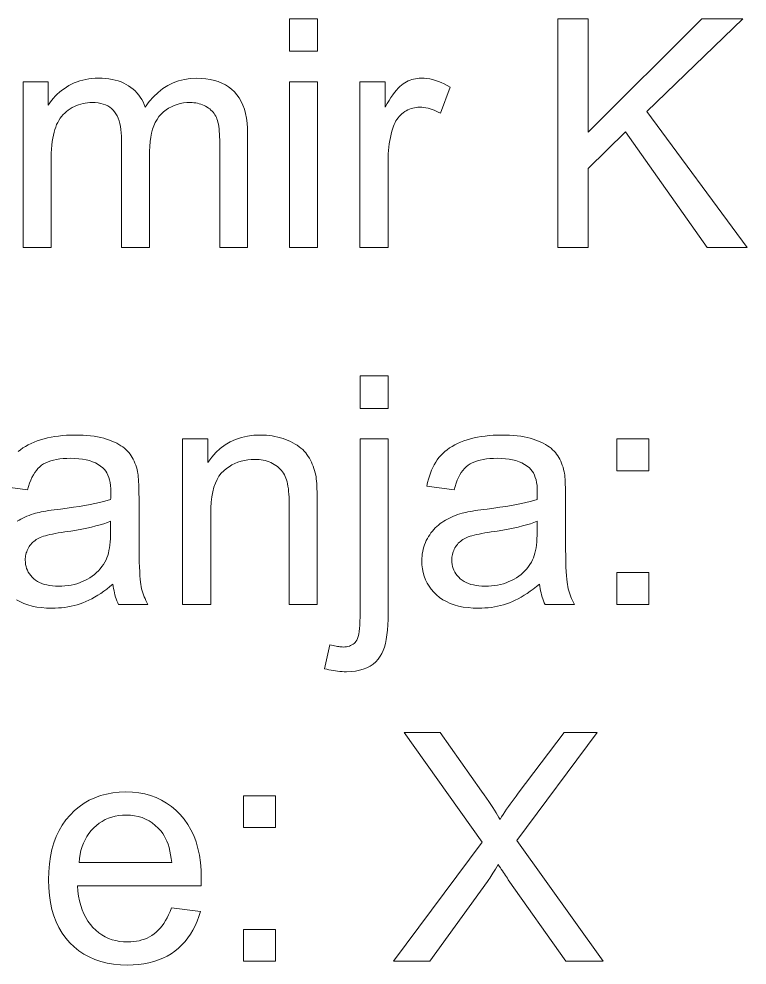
# Model space of a CAD drawing. Extents: x 0 to 419, y 0 to 420.
# Drawn here: x 373.9 to 385.04, y 45.58 to 60.06 of the extents above; entities that cross this region are included whole.
import ezdxf

# ---------------------------------------------------------------- set-up
doc = ezdxf.new("R2010")
doc.units = 0

msp = doc.modelspace()

# ---------------------------------------------------------------- linework, layer by layer
at = {"color": 7, "lineweight": 13}
for points in [[(378.036, 59.566), (378.036, 60.06), (378.466, 60.06), (378.466, 59.566)], [(382.143, 56.56), (382.143, 60.06), (382.606, 60.06), (382.606, 58.325), (384.344, 60.06), (384.972, 60.06), (383.503, 58.642), (385.036, 56.56), (384.425, 56.56), (383.179, 58.332), (382.606, 57.773), (382.606, 56.56)], [(373.961, 56.56), (373.961, 59.096), (374.345, 59.096), (374.345, 58.74), (374.37, 58.777), (374.396, 58.812), (374.424, 58.845), (374.453, 58.878), (374.484, 58.908), (374.517, 58.937), (374.551, 58.965), (374.587, 58.992), (374.624, 59.016), (374.663, 59.04), (374.703, 59.061), (374.744, 59.081), (374.787, 59.098), (374.83, 59.112), (374.875, 59.125), (374.92, 59.135), (374.967, 59.143), (375.015, 59.149), (375.064, 59.152), (375.114, 59.153), (375.169, 59.152), (375.223, 59.149), (375.274, 59.143), (375.323, 59.135), (375.37, 59.124), (375.415, 59.111), (375.459, 59.096), (375.5, 59.078), (375.539, 59.058), (375.576, 59.036), (375.611, 59.012), (375.644, 58.986), (375.675, 58.958), (375.703, 58.928), (375.73, 58.896), (375.754, 58.862), (375.776, 58.827), (375.796, 58.789), (375.814, 58.75), (375.83, 58.709), (375.892, 58.794), (375.958, 58.869), (376.027, 58.936), (376.1, 58.993), (376.176, 59.042), (376.257, 59.082), (376.34, 59.113), (376.428, 59.135), (376.519, 59.149), (376.613, 59.153), (376.687, 59.151), (376.757, 59.145), (376.824, 59.134), (376.887, 59.12), (376.947, 59.101), (377.003, 59.078), (377.056, 59.051), (377.105, 59.02), (377.151, 58.984), (377.193, 58.944), (377.232, 58.9), (377.266, 58.852), (377.297, 58.799), (377.323, 58.741), (377.346, 58.679), (377.364, 58.612), (377.378, 58.541), (377.388, 58.466), (377.394, 58.386), (377.396, 58.301), (377.396, 56.56), (376.969, 56.56), (376.969, 58.158), (376.969, 58.208), (376.967, 58.255), (376.965, 58.299), (376.962, 58.341), (376.959, 58.379), (376.954, 58.415), (376.949, 58.448), (376.942, 58.478), (376.935, 58.505), (376.927, 58.529), (376.918, 58.551), (376.908, 58.573), (376.896, 58.593), (376.883, 58.613), (376.868, 58.631), (376.853, 58.649), (376.835, 58.666), (376.817, 58.682), (376.797, 58.697), (376.776, 58.712), (376.753, 58.725), (376.73, 58.736), (376.706, 58.747), (376.682, 58.756), (376.656, 58.763), (376.63, 58.77), (376.603, 58.775), (376.575, 58.778), (376.547, 58.78), (376.518, 58.781), (376.465, 58.779), (376.414, 58.774), (376.366, 58.765), (376.318, 58.752), (376.273, 58.736), (376.23, 58.717), (376.188, 58.694), (376.148, 58.667), (376.11, 58.637), (376.074, 58.603), (376.04, 58.565), (376.01, 58.523), (375.984, 58.477), (375.961, 58.426), (375.941, 58.372), (375.925, 58.313), (375.913, 58.249), (375.904, 58.182), (375.899, 58.11), (375.897, 58.034), (375.897, 56.56), (375.467, 56.56), (375.467, 58.208), (375.466, 58.264), (375.463, 58.317), (375.458, 58.367), (375.451, 58.414), (375.441, 58.458), (375.43, 58.5), (375.416, 58.539), (375.4, 58.575), (375.382, 58.607), (375.362, 58.638), (375.34, 58.665), (375.315, 58.689), (375.287, 58.711), (375.257, 58.729), (375.224, 58.745), (375.188, 58.758), (375.15, 58.768), (375.109, 58.775), (375.065, 58.779), (375.018, 58.781), (374.982, 58.78), (374.947, 58.777), (374.912, 58.772), (374.878, 58.766), (374.844, 58.757), (374.811, 58.746), (374.778, 58.734), (374.746, 58.72), (374.714, 58.703), (374.683, 58.685), (374.653, 58.665), (374.625, 58.644), (374.598, 58.62), (374.573, 58.595), (374.55, 58.568), (374.529, 58.539), (374.509, 58.508), (374.491, 58.476), (374.474, 58.442), (374.46, 58.406), (374.447, 58.368), (374.435, 58.326), (374.424, 58.281), (374.415, 58.233), (374.408, 58.182), (374.402, 58.127), (374.397, 58.069), (374.393, 58.008), (374.391, 57.944), (374.391, 57.876), (374.391, 56.56)], [(378.036, 56.56), (378.036, 59.096), (378.466, 59.096), (378.466, 56.56)], [(379.115, 56.56), (379.115, 59.096), (379.502, 59.096), (379.502, 58.712), (379.531, 58.764), (379.56, 58.812), (379.589, 58.857), (379.617, 58.898), (379.644, 58.935), (379.672, 58.969), (379.698, 58.999), (379.724, 59.026), (379.75, 59.048), (379.775, 59.067), (379.801, 59.084), (379.827, 59.098), (379.853, 59.111), (379.88, 59.122), (379.907, 59.132), (379.935, 59.139), (379.963, 59.146), (379.992, 59.15), (380.021, 59.152), (380.051, 59.153), (380.095, 59.152), (380.138, 59.148), (380.182, 59.141), (380.226, 59.131), (380.27, 59.119), (380.315, 59.103), (380.359, 59.085), (380.403, 59.065), (380.448, 59.041), (380.493, 59.015), (380.345, 58.616), (380.313, 58.634), (380.282, 58.65), (380.25, 58.664), (380.219, 58.676), (380.187, 58.686), (380.156, 58.694), (380.124, 58.701), (380.093, 58.705), (380.061, 58.708), (380.03, 58.709), (380.002, 58.708), (379.975, 58.706), (379.948, 58.702), (379.922, 58.696), (379.896, 58.688), (379.871, 58.679), (379.847, 58.668), (379.823, 58.655), (379.799, 58.641), (379.777, 58.624), (379.755, 58.607), (379.734, 58.588), (379.715, 58.568), (379.697, 58.546), (379.681, 58.523), (379.665, 58.499), (379.651, 58.474), (379.638, 58.447), (379.627, 58.419), (379.617, 58.389), (379.603, 58.343), (379.591, 58.296), (379.58, 58.248), (379.571, 58.199), (379.563, 58.149), (379.557, 58.099), (379.552, 58.047), (379.548, 57.995), (379.546, 57.942), (379.545, 57.888), (379.545, 56.56)], [(379.118, 54.099), (379.118, 54.598), (379.547, 54.598), (379.547, 54.099)], [(376.401, 51.098), (376.401, 53.633), (376.788, 53.633), (376.788, 53.273), (376.846, 53.352), (376.909, 53.423), (376.978, 53.486), (377.051, 53.54), (377.129, 53.586), (377.212, 53.624), (377.3, 53.653), (377.393, 53.674), (377.491, 53.687), (377.595, 53.691), (377.64, 53.69), (377.685, 53.687), (377.729, 53.683), (377.772, 53.678), (377.814, 53.67), (377.856, 53.661), (377.897, 53.65), (377.938, 53.638), (377.977, 53.624), (378.016, 53.608), (378.053, 53.591), (378.089, 53.573), (378.123, 53.554), (378.154, 53.534), (378.184, 53.513), (378.212, 53.491), (378.238, 53.468), (378.262, 53.444), (378.284, 53.419), (378.304, 53.392), (378.322, 53.365), (378.34, 53.337), (378.356, 53.308), (378.371, 53.277), (378.385, 53.246), (378.398, 53.214), (378.409, 53.181), (378.42, 53.146), (378.429, 53.111), (378.437, 53.075), (378.442, 53.049), (378.446, 53.02), (378.449, 52.987), (378.453, 52.951), (378.455, 52.911), (378.457, 52.867), (378.459, 52.82), (378.46, 52.769), (378.461, 52.715), (378.461, 52.657), (378.461, 51.098), (378.031, 51.098), (378.031, 52.64), (378.031, 52.691), (378.029, 52.74), (378.027, 52.786), (378.023, 52.829), (378.019, 52.87), (378.013, 52.908), (378.007, 52.943), (377.999, 52.976), (377.991, 53.006), (377.981, 53.033), (377.97, 53.059), (377.958, 53.083), (377.944, 53.106), (377.929, 53.129), (377.912, 53.15), (377.893, 53.17), (377.873, 53.189), (377.851, 53.208), (377.828, 53.225), (377.803, 53.241), (377.777, 53.255), (377.751, 53.269), (377.723, 53.28), (377.694, 53.29), (377.665, 53.299), (377.634, 53.306), (377.603, 53.311), (377.571, 53.315), (377.538, 53.318), (377.504, 53.318), (377.45, 53.317), (377.397, 53.311), (377.346, 53.303), (377.296, 53.29), (377.248, 53.275), (377.201, 53.256), (377.156, 53.233), (377.113, 53.207), (377.071, 53.177), (377.03, 53.144), (376.992, 53.106), (376.958, 53.062), (376.928, 53.011), (376.902, 52.955), (376.88, 52.892), (376.862, 52.822), (376.848, 52.747), (376.839, 52.665), (376.833, 52.577), (376.831, 52.483), (376.831, 51.098)], [(378.573, 50.114), (378.655, 50.48), (378.68, 50.473), (378.704, 50.468), (378.727, 50.463), (378.749, 50.458), (378.77, 50.455), (378.789, 50.452), (378.808, 50.449), (378.826, 50.448), (378.842, 50.447), (378.857, 50.446), (378.883, 50.447), (378.907, 50.45), (378.93, 50.454), (378.952, 50.46), (378.972, 50.468), (378.991, 50.478), (379.009, 50.489), (379.025, 50.502), (379.04, 50.517), (379.053, 50.533), (379.065, 50.553), (379.076, 50.579), (379.086, 50.609), (379.095, 50.645), (379.102, 50.686), (379.107, 50.732), (379.112, 50.783), (379.115, 50.84), (379.117, 50.902), (379.118, 50.969), (379.118, 53.633), (379.547, 53.633), (379.547, 50.96), (379.546, 50.869), (379.543, 50.784), (379.536, 50.704), (379.528, 50.631), (379.517, 50.563), (379.504, 50.5), (379.488, 50.444), (379.47, 50.393), (379.449, 50.347), (379.426, 50.308), (379.393, 50.262), (379.355, 50.222), (379.314, 50.186), (379.269, 50.155), (379.219, 50.129), (379.166, 50.107), (379.108, 50.09), (379.046, 50.079), (378.98, 50.071), (378.91, 50.069), (378.875, 50.069), (378.841, 50.071), (378.807, 50.073), (378.772, 50.076), (378.739, 50.08), (378.705, 50.085), (378.672, 50.091), (378.639, 50.098), (378.606, 50.106)], [(381.861, 51.411), (381.813, 51.371), (381.766, 51.334), (381.719, 51.3), (381.673, 51.268), (381.627, 51.238), (381.581, 51.21), (381.535, 51.185), (381.49, 51.162), (381.446, 51.142), (381.401, 51.124), (381.357, 51.108), (381.312, 51.094), (381.266, 51.082), (381.219, 51.071), (381.172, 51.062), (381.125, 51.054), (381.076, 51.048), (381.027, 51.044), (380.978, 51.042), (380.927, 51.041), (380.846, 51.043), (380.768, 51.049), (380.694, 51.059), (380.624, 51.073), (380.558, 51.092), (380.496, 51.114), (380.437, 51.141), (380.383, 51.171), (380.332, 51.206), (380.285, 51.245), (380.243, 51.287), (380.204, 51.331), (380.171, 51.378), (380.142, 51.426), (380.117, 51.477), (380.097, 51.531), (380.081, 51.586), (380.07, 51.644), (380.063, 51.704), (380.061, 51.766), (380.062, 51.803), (380.064, 51.84), (380.068, 51.875), (380.074, 51.91), (380.082, 51.945), (380.091, 51.978), (380.102, 52.011), (380.115, 52.044), (380.129, 52.076), (380.146, 52.107), (380.163, 52.137), (380.182, 52.166), (380.201, 52.194), (380.222, 52.22), (380.243, 52.245), (380.266, 52.27), (380.29, 52.292), (380.315, 52.314), (380.341, 52.335), (380.368, 52.354), (380.395, 52.372), (380.424, 52.389), (380.453, 52.406), (380.483, 52.421), (380.513, 52.436), (380.545, 52.449), (380.577, 52.462), (380.609, 52.474), (380.643, 52.485), (380.677, 52.495), (380.703, 52.501), (380.732, 52.508), (380.764, 52.514), (380.799, 52.521), (380.835, 52.527), (380.875, 52.534), (380.917, 52.54), (380.962, 52.547), (381.009, 52.553), (381.059, 52.559), (381.16, 52.572), (381.256, 52.585), (381.346, 52.599), (381.431, 52.613), (381.511, 52.627), (381.584, 52.642), (381.653, 52.658), (381.716, 52.674), (381.773, 52.69), (381.825, 52.707), (381.826, 52.724), (381.826, 52.74), (381.826, 52.754), (381.827, 52.767), (381.827, 52.779), (381.827, 52.79), (381.827, 52.799), (381.827, 52.807), (381.827, 52.814), (381.827, 52.819), (381.826, 52.87), (381.823, 52.918), (381.817, 52.963), (381.808, 53.005), (381.797, 53.043), (381.784, 53.079), (381.768, 53.111), (381.75, 53.14), (381.729, 53.166), (381.706, 53.189), (381.671, 53.217), (381.633, 53.242), (381.592, 53.264), (381.548, 53.283), (381.501, 53.299), (381.45, 53.312), (381.397, 53.322), (381.34, 53.329), (381.28, 53.334), (381.216, 53.335), (381.157, 53.334), (381.101, 53.331), (381.049, 53.325), (380.999, 53.318), (380.953, 53.308), (380.91, 53.297), (380.87, 53.283), (380.833, 53.267), (380.799, 53.249), (380.769, 53.229), (380.741, 53.206), (380.714, 53.18), (380.689, 53.15), (380.665, 53.118), (380.643, 53.082), (380.622, 53.042), (380.603, 53), (380.586, 52.954), (380.57, 52.905), (380.555, 52.853), (380.135, 52.91), (380.147, 52.963), (380.161, 53.014), (380.176, 53.063), (380.192, 53.109), (380.211, 53.154), (380.23, 53.196), (380.251, 53.237), (380.274, 53.275), (380.298, 53.312), (380.323, 53.346), (380.351, 53.378), (380.381, 53.409), (380.413, 53.438), (380.447, 53.466), (380.484, 53.493), (380.523, 53.517), (380.565, 53.541), (380.608, 53.562), (380.654, 53.583), (380.703, 53.601), (380.753, 53.618), (380.805, 53.633), (380.859, 53.647), (380.914, 53.659), (380.971, 53.668), (381.029, 53.676), (381.089, 53.683), (381.151, 53.687), (381.214, 53.69), (381.278, 53.691), (381.342, 53.69), (381.403, 53.688), (381.462, 53.684), (381.519, 53.679), (381.573, 53.672), (381.624, 53.663), (381.673, 53.653), (381.72, 53.642), (381.764, 53.629), (381.806, 53.614), (381.845, 53.599), (381.883, 53.582), (381.918, 53.565), (381.951, 53.547), (381.982, 53.528), (382.011, 53.509), (382.037, 53.488), (382.062, 53.467), (382.084, 53.445), (382.104, 53.422), (382.123, 53.398), (382.14, 53.373), (382.157, 53.347), (382.172, 53.32), (382.186, 53.291), (382.198, 53.261), (382.21, 53.23), (382.221, 53.198), (382.23, 53.164), (382.238, 53.13), (382.242, 53.106), (382.246, 53.079), (382.249, 53.048), (382.252, 53.014), (382.254, 52.976), (382.256, 52.934), (382.258, 52.889), (382.259, 52.841), (382.259, 52.789), (382.26, 52.733), (382.26, 52.16), (382.26, 52.045), (382.261, 51.938), (382.262, 51.841), (382.264, 51.751), (382.266, 51.671), (382.269, 51.6), (382.273, 51.537), (382.277, 51.484), (382.282, 51.439), (382.287, 51.402), (382.293, 51.371), (382.3, 51.339), (382.308, 51.308), (382.318, 51.277), (382.328, 51.247), (382.339, 51.217), (382.352, 51.187), (382.365, 51.157), (382.38, 51.127), (382.396, 51.098), (381.947, 51.098), (381.934, 51.125), (381.922, 51.153), (381.911, 51.182), (381.901, 51.212), (381.892, 51.243), (381.884, 51.275), (381.877, 51.307), (381.87, 51.341), (381.865, 51.375)], [(383.045, 53.144), (383.045, 53.633), (383.534, 53.633), (383.534, 53.144)], [(375.3, 52.371), (375.251, 52.352), (375.197, 52.333), (375.139, 52.316), (375.076, 52.299), (375.008, 52.282), (374.935, 52.266), (374.858, 52.251), (374.776, 52.236), (374.69, 52.222), (374.598, 52.208), (374.547, 52.2), (374.498, 52.192), (374.453, 52.184), (374.411, 52.176), (374.372, 52.168), (374.336, 52.159), (374.303, 52.15), (374.274, 52.141), (374.247, 52.132), (374.223, 52.122), (374.202, 52.112), (374.182, 52.101), (374.162, 52.09), (374.144, 52.077), (374.126, 52.063), (374.11, 52.049), (374.094, 52.034), (374.08, 52.018), (374.066, 52), (374.054, 51.983), (374.043, 51.964), (374.032, 51.945), (374.023, 51.926), (374.016, 51.906), (374.009, 51.886), (374.004, 51.865), (374, 51.844), (373.997, 51.822), (373.995, 51.801), (373.994, 51.778), (373.996, 51.745), (373.999, 51.712), (374.006, 51.68), (374.015, 51.65), (374.027, 51.621), (374.041, 51.593), (374.058, 51.566), (374.078, 51.54), (374.1, 51.515), (374.124, 51.492), (374.152, 51.47), (374.181, 51.451), (374.213, 51.433), (374.248, 51.419), (374.285, 51.406), (374.324, 51.396), (374.366, 51.388), (374.41, 51.382), (374.456, 51.378), (374.505, 51.377), (374.554, 51.378), (374.602, 51.382), (374.649, 51.387), (374.695, 51.395), (374.74, 51.404), (374.783, 51.416), (374.826, 51.431), (374.867, 51.447), (374.908, 51.465), (374.947, 51.486), (374.984, 51.508), (375.02, 51.533), (375.054, 51.558), (375.085, 51.586), (375.115, 51.615), (375.142, 51.645), (375.167, 51.677), (375.191, 51.711), (375.212, 51.746), (375.231, 51.783), (375.244, 51.814), (375.256, 51.847), (375.266, 51.883), (375.275, 51.922), (375.283, 51.963), (375.289, 52.008), (375.294, 52.055), (375.297, 52.105), (375.299, 52.157), (375.3, 52.213)], [(381.825, 52.371), (381.776, 52.352), (381.722, 52.333), (381.664, 52.316), (381.6, 52.299), (381.533, 52.282), (381.46, 52.266), (381.383, 52.251), (381.301, 52.236), (381.214, 52.222), (381.123, 52.208), (381.072, 52.2), (381.023, 52.192), (380.978, 52.184), (380.936, 52.176), (380.897, 52.168), (380.861, 52.159), (380.828, 52.15), (380.798, 52.141), (380.772, 52.132), (380.748, 52.122), (380.727, 52.112), (380.706, 52.101), (380.687, 52.09), (380.669, 52.077), (380.651, 52.063), (380.635, 52.049), (380.619, 52.034), (380.605, 52.018), (380.591, 52), (380.579, 51.983), (380.568, 51.964), (380.557, 51.945), (380.548, 51.926), (380.541, 51.906), (380.534, 51.886), (380.529, 51.865), (380.525, 51.844), (380.522, 51.822), (380.52, 51.801), (380.519, 51.778), (380.52, 51.745), (380.524, 51.712), (380.531, 51.68), (380.54, 51.65), (380.552, 51.621), (380.566, 51.593), (380.583, 51.566), (380.602, 51.54), (380.625, 51.515), (380.649, 51.492), (380.676, 51.47), (380.706, 51.451), (380.738, 51.433), (380.773, 51.419), (380.81, 51.406), (380.849, 51.396), (380.891, 51.388), (380.935, 51.382), (380.981, 51.378), (381.03, 51.377), (381.079, 51.378), (381.127, 51.382), (381.174, 51.387), (381.22, 51.395), (381.265, 51.404), (381.308, 51.416), (381.351, 51.431), (381.392, 51.447), (381.433, 51.465), (381.472, 51.486), (381.509, 51.508), (381.545, 51.533), (381.579, 51.558), (381.61, 51.586), (381.639, 51.615), (381.667, 51.645), (381.692, 51.677), (381.715, 51.711), (381.737, 51.746), (381.756, 51.783), (381.769, 51.814), (381.781, 51.847), (381.791, 51.883), (381.8, 51.922), (381.808, 51.963), (381.814, 52.008), (381.819, 52.055), (381.822, 52.105), (381.824, 52.157), (381.825, 52.213)], [(383.045, 51.098), (383.045, 51.587), (383.534, 51.587), (383.534, 51.098)], [(379.629, 45.636), (380.982, 47.46), (379.789, 49.136), (380.34, 49.136), (380.975, 48.238), (381.014, 48.183), (381.05, 48.131), (381.084, 48.082), (381.115, 48.035), (381.145, 47.991), (381.172, 47.949), (381.196, 47.91), (381.219, 47.873), (381.239, 47.839), (381.257, 47.808), (381.281, 47.846), (381.305, 47.885), (381.331, 47.924), (381.357, 47.964), (381.385, 48.003), (381.413, 48.043), (381.442, 48.084), (381.472, 48.124), (381.502, 48.165), (381.534, 48.207), (382.238, 49.136), (382.742, 49.136), (381.512, 47.486), (382.837, 45.636), (382.264, 45.636), (381.383, 46.884), (381.369, 46.906), (381.354, 46.928), (381.339, 46.95), (381.323, 46.973), (381.308, 46.996), (381.293, 47.02), (381.277, 47.044), (381.262, 47.068), (381.246, 47.093), (381.231, 47.118), (381.208, 47.081), (381.186, 47.046), (381.166, 47.014), (381.148, 46.984), (381.13, 46.957), (381.114, 46.932), (381.1, 46.909), (381.086, 46.889), (381.074, 46.871), (381.063, 46.855), (380.185, 45.636)], [(376.229, 46.452), (376.673, 46.397), (376.65, 46.321), (376.624, 46.248), (376.594, 46.179), (376.56, 46.114), (376.523, 46.052), (376.482, 45.993), (376.438, 45.938), (376.39, 45.886), (376.339, 45.838), (376.284, 45.793), (376.225, 45.752), (376.164, 45.716), (376.099, 45.684), (376.031, 45.656), (375.96, 45.632), (375.886, 45.613), (375.809, 45.598), (375.728, 45.587), (375.645, 45.58), (375.558, 45.578), (375.449, 45.582), (375.345, 45.592), (375.245, 45.609), (375.15, 45.633), (375.059, 45.664), (374.973, 45.702), (374.892, 45.746), (374.815, 45.797), (374.743, 45.856), (374.676, 45.921), (374.614, 45.992), (374.559, 46.069), (374.51, 46.151), (374.467, 46.239), (374.431, 46.332), (374.402, 46.431), (374.379, 46.536), (374.363, 46.645), (374.353, 46.761), (374.35, 46.882), (374.353, 47.007), (374.363, 47.126), (374.38, 47.24), (374.403, 47.348), (374.432, 47.45), (374.469, 47.546), (374.511, 47.637), (374.561, 47.722), (374.617, 47.801), (374.679, 47.875), (374.747, 47.942), (374.819, 48.002), (374.895, 48.055), (374.974, 48.101), (375.058, 48.14), (375.145, 48.172), (375.237, 48.196), (375.332, 48.214), (375.431, 48.225), (375.534, 48.228), (375.634, 48.225), (375.73, 48.214), (375.823, 48.197), (375.911, 48.173), (375.996, 48.142), (376.077, 48.104), (376.155, 48.059), (376.229, 48.007), (376.299, 47.948), (376.365, 47.882), (376.426, 47.81), (376.481, 47.732), (376.529, 47.649), (376.571, 47.56), (376.607, 47.465), (376.636, 47.365), (376.658, 47.259), (376.674, 47.148), (376.684, 47.031), (376.687, 46.908), (376.687, 46.9), (376.687, 46.891), (376.687, 46.882), (376.687, 46.871), (376.687, 46.86), (376.686, 46.848), (376.686, 46.836), (376.686, 46.822), (376.685, 46.808), (376.685, 46.793), (374.794, 46.793), (374.801, 46.712), (374.811, 46.634), (374.825, 46.56), (374.843, 46.491), (374.865, 46.425), (374.891, 46.363), (374.92, 46.304), (374.953, 46.25), (374.99, 46.2), (375.03, 46.154), (375.074, 46.111), (375.12, 46.074), (375.167, 46.04), (375.217, 46.011), (375.269, 45.987), (375.323, 45.967), (375.379, 45.952), (375.438, 45.94), (375.498, 45.934), (375.56, 45.932), (375.607, 45.933), (375.652, 45.937), (375.696, 45.943), (375.738, 45.951), (375.779, 45.963), (375.819, 45.976), (375.857, 45.992), (375.894, 46.011), (375.93, 46.032), (375.964, 46.056), (375.997, 46.082), (376.028, 46.111), (376.058, 46.144), (376.087, 46.179), (376.114, 46.217), (376.14, 46.258), (376.164, 46.302), (376.187, 46.349), (376.209, 46.399)], [(377.332, 47.682), (377.332, 48.171), (377.821, 48.171), (377.821, 47.682)], [(374.818, 47.147), (376.234, 47.147), (376.227, 47.209), (376.218, 47.268), (376.207, 47.324), (376.194, 47.377), (376.179, 47.427), (376.161, 47.473), (376.142, 47.516), (376.121, 47.556), (376.097, 47.593), (376.071, 47.627), (376.029, 47.674), (375.984, 47.716), (375.937, 47.753), (375.888, 47.786), (375.836, 47.813), (375.781, 47.835), (375.724, 47.853), (375.665, 47.865), (375.603, 47.872), (375.539, 47.875), (375.481, 47.873), (375.424, 47.867), (375.37, 47.857), (375.317, 47.843), (375.266, 47.825), (375.218, 47.804), (375.171, 47.778), (375.126, 47.748), (375.082, 47.714), (375.041, 47.677), (375.003, 47.636), (374.968, 47.592), (374.936, 47.546), (374.909, 47.497), (374.884, 47.445), (374.864, 47.391), (374.847, 47.334), (374.834, 47.274), (374.824, 47.212)], [(377.332, 45.636), (377.332, 46.125), (377.821, 46.125), (377.821, 45.636)]]:
    msp.add_lwpolyline(points, close=True, dxfattribs=at)
for points in [[(373.888, 53.438), (373.922, 53.466), (373.959, 53.493), (373.998, 53.517), (374.04, 53.541), (374.083, 53.562), (374.13, 53.583), (374.178, 53.601), (374.229, 53.618), (374.281, 53.633), (374.334, 53.647), (374.389, 53.659), (374.446, 53.668), (374.504, 53.676), (374.564, 53.683), (374.626, 53.687), (374.689, 53.69), (374.753, 53.691), (374.817, 53.69), (374.878, 53.688), (374.937, 53.684), (374.994, 53.679), (375.048, 53.672), (375.099, 53.663), (375.148, 53.653), (375.195, 53.642), (375.239, 53.629), (375.281, 53.614), (375.321, 53.599), (375.358, 53.582), (375.393, 53.565), (375.426, 53.547), (375.457, 53.528), (375.486, 53.509), (375.513, 53.488), (375.537, 53.467), (375.559, 53.445), (375.58, 53.422), (375.598, 53.398), (375.615, 53.373), (375.632, 53.347), (375.647, 53.32), (375.661, 53.291), (375.673, 53.261), (375.685, 53.23), (375.696, 53.198), (375.705, 53.164), (375.713, 53.13), (375.717, 53.106), (375.721, 53.079), (375.724, 53.048), (375.727, 53.014), (375.729, 52.976), (375.731, 52.934), (375.733, 52.889), (375.734, 52.841), (375.734, 52.789), (375.735, 52.733), (375.735, 52.16), (375.735, 52.045), (375.736, 51.938), (375.737, 51.841), (375.739, 51.751), (375.742, 51.671), (375.745, 51.6), (375.748, 51.537), (375.752, 51.484), (375.757, 51.439), (375.762, 51.402), (375.768, 51.371), (375.775, 51.339), (375.783, 51.308), (375.793, 51.277), (375.803, 51.247), (375.814, 51.217), (375.827, 51.187), (375.84, 51.157), (375.855, 51.127), (375.871, 51.098), (375.422, 51.098), (375.409, 51.125), (375.397, 51.153), (375.386, 51.182), (375.376, 51.212), (375.367, 51.243), (375.359, 51.275), (375.352, 51.307), (375.346, 51.341), (375.34, 51.375), (375.336, 51.411), (375.288, 51.371), (375.241, 51.334), (375.194, 51.3), (375.148, 51.268), (375.102, 51.238), (375.056, 51.21), (375.011, 51.185), (374.965, 51.162), (374.921, 51.142), (374.876, 51.124), (374.832, 51.108), (374.787, 51.094), (374.741, 51.082), (374.695, 51.071), (374.648, 51.062), (374.6, 51.054), (374.551, 51.048), (374.502, 51.044), (374.453, 51.042), (374.402, 51.041), (374.321, 51.043), (374.243, 51.049), (374.169, 51.059), (374.099, 51.073), (374.033, 51.092), (373.971, 51.114), (373.912, 51.141), (373.858, 51.171)], [(373.87, 52.372), (373.899, 52.389), (373.928, 52.406), (373.958, 52.421), (373.989, 52.436), (374.02, 52.449), (374.052, 52.462), (374.084, 52.474), (374.118, 52.485), (374.152, 52.495), (374.178, 52.501), (374.208, 52.508), (374.239, 52.514), (374.274, 52.521), (374.311, 52.527), (374.35, 52.534), (374.392, 52.54), (374.437, 52.547), (374.484, 52.553), (374.534, 52.559), (374.635, 52.572), (374.731, 52.585), (374.821, 52.599), (374.906, 52.613), (374.986, 52.627), (375.06, 52.642), (375.128, 52.658), (375.191, 52.674), (375.248, 52.69), (375.3, 52.707), (375.301, 52.724), (375.301, 52.74), (375.301, 52.754), (375.302, 52.767), (375.302, 52.779), (375.302, 52.79), (375.302, 52.799), (375.302, 52.807), (375.303, 52.814), (375.303, 52.819), (375.301, 52.87), (375.298, 52.918), (375.292, 52.963), (375.283, 53.005), (375.272, 53.043), (375.259, 53.079), (375.243, 53.111), (375.225, 53.14), (375.204, 53.166), (375.181, 53.189), (375.146, 53.217), (375.109, 53.242), (375.068, 53.264), (375.023, 53.283), (374.976, 53.299), (374.926, 53.312), (374.872, 53.322), (374.815, 53.329), (374.755, 53.334), (374.691, 53.335), (374.632, 53.334), (374.576, 53.331), (374.524, 53.325), (374.474, 53.318), (374.428, 53.308), (374.385, 53.297), (374.345, 53.283), (374.308, 53.267), (374.274, 53.249), (374.244, 53.229), (374.216, 53.206), (374.189, 53.18), (374.164, 53.15), (374.14, 53.118), (374.118, 53.082), (374.097, 53.042), (374.078, 53), (374.061, 52.954), (374.045, 52.905), (374.03, 52.853), (373.61, 52.91)]]:
    msp.add_lwpolyline(points, dxfattribs=at)

doc.saveas('drawing.dxf')
